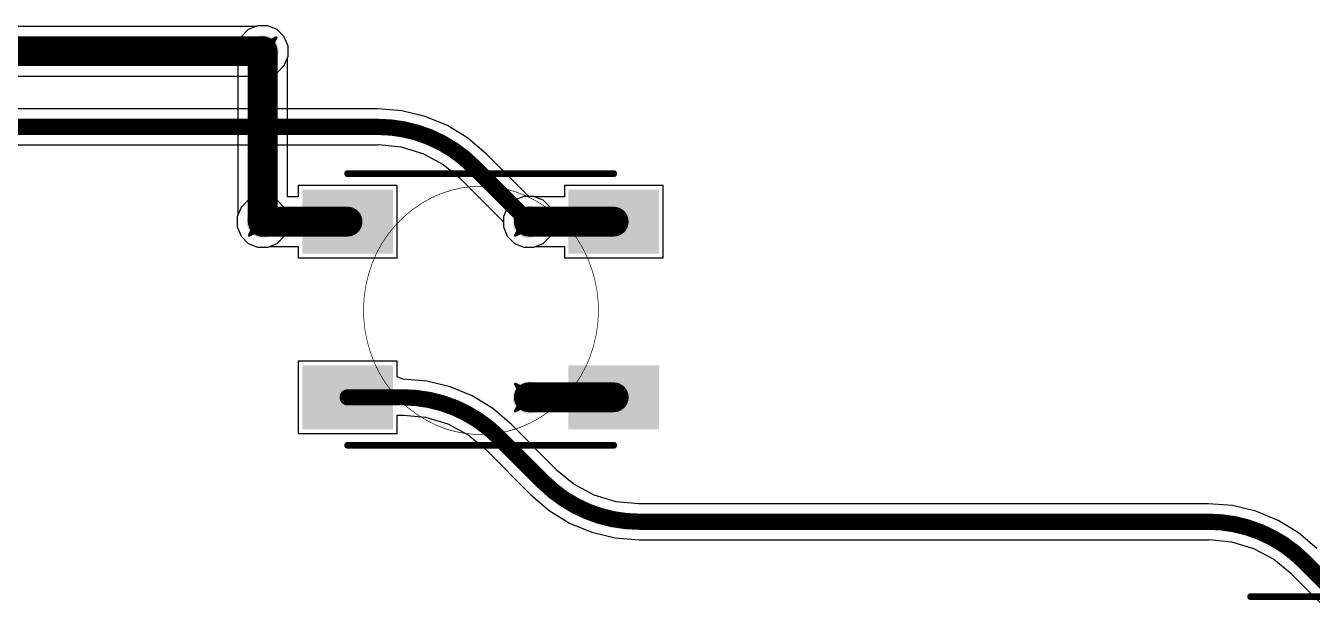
# Model space of a CAD drawing. Header units: inches. Extents: x -11 to 1110, y -7 to 455.
# Drawn here: x 632.5 to 656.67, y 273.28 to 284.14 of the extents above; entities that cross this region are included whole.
import ezdxf

# ---------------------------------------------------------------- set-up
doc = ezdxf.new("R2010")
doc.units = ezdxf.units.IN
for name, color, linetype in [('Bottom Layer', 5, 'Continuous'), ('Drill Drawing', 1, 'Continuous'), ('Mechanical 7', 56, 'Continuous'), ('Top Layer', 1, 'Continuous'), ('Top Overlay', 2, 'Continuous'), ('Top Paste', 8, 'Continuous'), ('Top Solder', 216, 'Continuous'), ('Via Holes', 16, 'Continuous')]:
    doc.layers.add(name, color=color, linetype=linetype)

msp = doc.modelspace()

# ---------------------------------------------------------------- hatches: boundary and pattern name
at = {"layer": 'Bottom Layer'}
h = msp.add_hatch(color=5, dxfattribs=at)
edge = h.paths.add_edge_path()
edge.add_arc((636.955, 283.667), 0.3, 0, 360)
h = msp.add_hatch(color=5, dxfattribs=at)
edge = h.paths.add_edge_path()
edge.add_arc((636.955, 280.461), 0.3, 0, 360)
h = msp.add_hatch(color=5, dxfattribs=at)
edge = h.paths.add_edge_path()
edge.add_arc((641.955, 280.461), 0.3, 0, 360)
h = msp.add_hatch(color=5, dxfattribs=at)
edge = h.paths.add_edge_path()
edge.add_arc((641.955, 277.161), 0.3, 0, 360)
at = {"layer": 'Top Layer'}
h = msp.add_hatch(color=1, dxfattribs=at)
edge = h.paths.add_edge_path()
edge.add_arc((636.955, 283.667), 0.3, 0, 360)
for points in [[(637.801, 280.965), (639.301, 280.965), (639.301, 279.965), (637.801, 279.965)], [(644.301, 279.965), (642.801, 279.965), (642.801, 280.965), (644.301, 280.965)], [(637.801, 277.665), (639.301, 277.665), (639.301, 276.665), (637.801, 276.665)], [(642.801, 277.665), (644.301, 277.665), (644.301, 276.665), (642.801, 276.665)]]:
    msp.add_hatch(color=1, dxfattribs=at).paths.add_polyline_path(points)
h = msp.add_hatch(color=1, dxfattribs=at)
edge = h.paths.add_edge_path()
edge.add_arc((636.955, 280.461), 0.3, 0, 360)
h = msp.add_hatch(color=1, dxfattribs=at)
edge = h.paths.add_edge_path()
edge.add_arc((641.955, 280.461), 0.3, 0, 360)
h = msp.add_hatch(color=1, dxfattribs=at)
edge = h.paths.add_edge_path()
edge.add_arc((641.955, 277.161), 0.3, 0, 360)
at = {"layer": 'Top Paste'}
for points in [[(637.801, 280.965), (639.301, 280.965), (639.301, 279.965), (637.801, 279.965)], [(644.301, 279.965), (642.801, 279.965), (642.801, 280.965), (644.301, 280.965)], [(637.801, 277.665), (639.301, 277.665), (639.301, 276.665), (637.801, 276.665)], [(642.801, 277.665), (644.301, 277.665), (644.301, 276.665), (642.801, 276.665)]]:
    msp.add_hatch(color=8, dxfattribs=at).paths.add_polyline_path(points)
at = {"layer": 'Top Solder'}
for points in [[(637.699, 281.066), (639.402, 281.066), (639.402, 279.863), (637.699, 279.863)], [(644.402, 279.863), (642.699, 279.863), (642.699, 281.066), (644.402, 281.066)], [(637.699, 277.766), (639.402, 277.766), (639.402, 276.563), (637.699, 276.563)], [(642.699, 277.766), (644.402, 277.766), (644.402, 276.563), (642.699, 276.563)]]:
    msp.add_hatch(color=216, dxfattribs=at).paths.add_polyline_path(points)
at = {"layer": 'Via Holes'}
h = msp.add_hatch(color=7, dxfattribs=at)
edge = h.paths.add_edge_path()
edge.add_arc((636.955, 283.667), 0.15, 0, 360)
h = msp.add_hatch(color=7, dxfattribs=at)
edge = h.paths.add_edge_path()
edge.add_arc((636.955, 280.461), 0.15, 0, 360)
h = msp.add_hatch(color=7, dxfattribs=at)
edge = h.paths.add_edge_path()
edge.add_arc((641.955, 280.461), 0.15, 0, 360)
h = msp.add_hatch(color=7, dxfattribs=at)
edge = h.paths.add_edge_path()
edge.add_arc((641.955, 277.161), 0.15, 0, 360)

# ---------------------------------------------------------------- linework, layer by layer
at = {"layer": 'Bottom Layer'}
for p, q in [((636.83, 284.133), (618.864, 284.133)), ((636.86, 284.145), (636.83, 284.133)), ((637.05, 284.145), (636.86, 284.145)), ((637.226, 284.072), (637.05, 284.145)), ((637.36, 283.938), (637.226, 284.072)), ((637.433, 283.762), (637.36, 283.938)), ((637.36, 283.397), (637.433, 283.572)), ((637.433, 283.572), (637.433, 283.762)), ((637.226, 283.262), (637.36, 283.397)), ((618.864, 283.2), (636.834, 283.2)), ((636.834, 283.2), (636.86, 283.189)), ((636.86, 283.189), (637.05, 283.189)), ((637.05, 283.189), (637.226, 283.262)), ((639.12, 282.581), (621.671, 282.581)), ((639.57, 282.548), (639.12, 282.584)), ((639.12, 282.584), (639.12, 282.581)), ((640.009, 282.443), (639.57, 282.548)), ((640.427, 282.27), (640.009, 282.443)), ((640.812, 282.034), (640.427, 282.27)), ((621.671, 281.908), (639.12, 281.908)), ((639.12, 281.908), (639.135, 281.911)), ((639.135, 281.911), (639.55, 281.87)), ((639.55, 281.87), (639.965, 281.744)), ((641.156, 281.741), (640.812, 282.034)), ((639.965, 281.744), (640.346, 281.54)), ((641.154, 281.739), (641.156, 281.741)), ((641.953, 280.939), (641.154, 281.739)), ((640.346, 281.54), (640.669, 281.275)), ((640.669, 281.275), (640.678, 281.263)), ((640.678, 281.263), (641.477, 280.463)), ((636.86, 280.939), (636.685, 280.867)), ((637.05, 280.939), (636.86, 280.939)), ((637.226, 280.867), (637.05, 280.939)), ((642.05, 280.939), (641.953, 280.939)), ((642.226, 280.867), (642.05, 280.939)), ((636.55, 280.732), (636.477, 280.557)), ((636.685, 280.867), (636.55, 280.732)), ((637.36, 280.732), (637.226, 280.867)), ((637.433, 280.557), (637.36, 280.732)), ((642.36, 280.732), (642.226, 280.867)), ((642.433, 280.557), (642.36, 280.732)), ((636.477, 280.557), (636.477, 280.366)), ((637.433, 280.366), (637.433, 280.557)), ((641.477, 280.463), (641.477, 280.366)), ((642.433, 280.366), (642.433, 280.557)), ((636.477, 280.366), (636.55, 280.191)), ((636.55, 280.191), (636.685, 280.056)), ((637.226, 280.056), (637.36, 280.191)), ((637.36, 280.191), (637.433, 280.366)), ((641.477, 280.366), (641.55, 280.191)), ((641.55, 280.191), (641.685, 280.056)), ((642.226, 280.056), (642.36, 280.191)), ((642.36, 280.191), (642.433, 280.366)), ((636.685, 280.056), (636.86, 279.984)), ((636.86, 279.984), (637.05, 279.984)), ((637.05, 279.984), (637.226, 280.056)), ((641.685, 280.056), (641.86, 279.984)), ((641.86, 279.984), (642.05, 279.984)), ((642.05, 279.984), (642.226, 280.056))]:
    msp.add_line(p, q, dxfattribs=at)
for points in [[(618.74, 283.666, 0.559, 0.559, 0), (636.955, 283.666, 0.559, 0.559, 0)], [(621.671, 282.245, 0.305, 0.305, 0), (639.12, 282.245, 0.305, 0.305, 0)], [(639.12, 282.245, 0.305, 0.305, -0.198912), (640.916, 281.501, 0.305, 0.305, 0)], [(640.916, 281.501, 0.305, 0.305, 0), (641.955, 280.461, 0.305, 0.305, 0)]]:
    msp.add_lwpolyline(points, format="xyseb", dxfattribs=at)
for points in [[(636.815, 283.666, 0.279, 0.279, 1), (637.095, 283.666, 0.279, 0.279, 1)], [(639.044, 282.245, 0.152, 0.152, 1), (639.196, 282.245, 0.152, 0.152, 1)], [(639.044, 282.245, 0.152, 0.152, 1), (639.196, 282.245, 0.152, 0.152, 1)], [(640.84, 281.501, 0.152, 0.152, 1), (640.992, 281.501, 0.152, 0.152, 1)], [(640.84, 281.501, 0.152, 0.152, 1), (640.992, 281.501, 0.152, 0.152, 1)], [(641.879, 280.461, 0.152, 0.152, 1), (642.031, 280.461, 0.152, 0.152, 1)]]:
    msp.add_lwpolyline(points, format="xyseb", close=True, dxfattribs=at)
at = {"layer": 'Drill Drawing'}
for points in [[(636.701, 283.921, 0.0508, 0.0508, 0), (636.955, 283.794, 0.0508, 0.0508, 0)], [(636.701, 283.921, 0.0508, 0.0508, 0), (636.828, 283.667, 0.0508, 0.0508, 0)], [(636.955, 283.794, 0.0508, 0.0508, 0), (637.209, 283.921, 0.0508, 0.0508, 0)], [(637.082, 283.667, 0.0508, 0.0508, 0), (637.209, 283.921, 0.0508, 0.0508, 0)], [(636.701, 283.413, 0.0508, 0.0508, 0), (636.828, 283.667, 0.0508, 0.0508, 0)], [(636.701, 283.413, 0.0508, 0.0508, 0), (636.955, 283.54, 0.0508, 0.0508, 0)], [(636.955, 283.54, 0.0508, 0.0508, 0), (637.209, 283.413, 0.0508, 0.0508, 0)], [(637.082, 283.667, 0.0508, 0.0508, 0), (637.209, 283.413, 0.0508, 0.0508, 0)], [(636.701, 280.715, 0.0508, 0.0508, 0), (636.955, 280.588, 0.0508, 0.0508, 0)], [(636.701, 280.715, 0.0508, 0.0508, 0), (636.828, 280.461, 0.0508, 0.0508, 0)], [(636.955, 280.588, 0.0508, 0.0508, 0), (637.209, 280.715, 0.0508, 0.0508, 0)], [(637.082, 280.461, 0.0508, 0.0508, 0), (637.209, 280.715, 0.0508, 0.0508, 0)], [(641.701, 280.715, 0.0508, 0.0508, 0), (641.955, 280.588, 0.0508, 0.0508, 0)], [(641.701, 280.715, 0.0508, 0.0508, 0), (641.828, 280.461, 0.0508, 0.0508, 0)], [(641.955, 280.588, 0.0508, 0.0508, 0), (642.209, 280.715, 0.0508, 0.0508, 0)], [(642.082, 280.461, 0.0508, 0.0508, 0), (642.209, 280.715, 0.0508, 0.0508, 0)], [(636.701, 280.207, 0.0508, 0.0508, 0), (636.828, 280.461, 0.0508, 0.0508, 0)], [(637.082, 280.461, 0.0508, 0.0508, 0), (637.209, 280.207, 0.0508, 0.0508, 0)], [(641.701, 280.207, 0.0508, 0.0508, 0), (641.828, 280.461, 0.0508, 0.0508, 0)], [(642.082, 280.461, 0.0508, 0.0508, 0), (642.209, 280.207, 0.0508, 0.0508, 0)], [(636.701, 280.207, 0.0508, 0.0508, 0), (636.955, 280.334, 0.0508, 0.0508, 0)], [(636.955, 280.334, 0.0508, 0.0508, 0), (637.209, 280.207, 0.0508, 0.0508, 0)], [(641.701, 280.207, 0.0508, 0.0508, 0), (641.955, 280.334, 0.0508, 0.0508, 0)], [(641.955, 280.334, 0.0508, 0.0508, 0), (642.209, 280.207, 0.0508, 0.0508, 0)], [(641.701, 277.415, 0.0508, 0.0508, 0), (641.955, 277.288, 0.0508, 0.0508, 0)], [(641.701, 277.415, 0.0508, 0.0508, 0), (641.828, 277.161, 0.0508, 0.0508, 0)], [(641.955, 277.288, 0.0508, 0.0508, 0), (642.209, 277.415, 0.0508, 0.0508, 0)], [(642.082, 277.161, 0.0508, 0.0508, 0), (642.209, 277.415, 0.0508, 0.0508, 0)], [(641.701, 276.907, 0.0508, 0.0508, 0), (641.828, 277.161, 0.0508, 0.0508, 0)], [(641.701, 276.907, 0.0508, 0.0508, 0), (641.955, 277.034, 0.0508, 0.0508, 0)], [(641.955, 277.034, 0.0508, 0.0508, 0), (642.209, 276.907, 0.0508, 0.0508, 0)], [(642.082, 277.161, 0.0508, 0.0508, 0), (642.209, 276.907, 0.0508, 0.0508, 0)]]:
    msp.add_lwpolyline(points, format="xyseb", dxfattribs=at)
for points in [[(636.688, 283.921, 0.0254, 0.0254, 1), (636.714, 283.921, 0.0254, 0.0254, 1)], [(636.688, 283.921, 0.0254, 0.0254, 1), (636.714, 283.921, 0.0254, 0.0254, 1)], [(636.942, 283.794, 0.0254, 0.0254, 1), (636.968, 283.794, 0.0254, 0.0254, 1)], [(636.942, 283.794, 0.0254, 0.0254, 1), (636.968, 283.794, 0.0254, 0.0254, 1)], [(637.196, 283.921, 0.0254, 0.0254, 1), (637.222, 283.921, 0.0254, 0.0254, 1)], [(637.196, 283.921, 0.0254, 0.0254, 1), (637.222, 283.921, 0.0254, 0.0254, 1)], [(636.815, 283.667, 0.0254, 0.0254, 1), (636.841, 283.667, 0.0254, 0.0254, 1)], [(636.815, 283.667, 0.0254, 0.0254, 1), (636.841, 283.667, 0.0254, 0.0254, 1)], [(636.942, 283.54, 0.0254, 0.0254, 1), (636.968, 283.54, 0.0254, 0.0254, 1)], [(636.942, 283.54, 0.0254, 0.0254, 1), (636.968, 283.54, 0.0254, 0.0254, 1)], [(637.069, 283.667, 0.0254, 0.0254, 1), (637.095, 283.667, 0.0254, 0.0254, 1)], [(637.069, 283.667, 0.0254, 0.0254, 1), (637.095, 283.667, 0.0254, 0.0254, 1)], [(636.688, 283.413, 0.0254, 0.0254, 1), (636.714, 283.413, 0.0254, 0.0254, 1)], [(636.688, 283.413, 0.0254, 0.0254, 1), (636.714, 283.413, 0.0254, 0.0254, 1)], [(637.196, 283.413, 0.0254, 0.0254, 1), (637.222, 283.413, 0.0254, 0.0254, 1)], [(637.196, 283.413, 0.0254, 0.0254, 1), (637.222, 283.413, 0.0254, 0.0254, 1)], [(636.688, 280.715, 0.0254, 0.0254, 1), (636.714, 280.715, 0.0254, 0.0254, 1)], [(636.688, 280.715, 0.0254, 0.0254, 1), (636.714, 280.715, 0.0254, 0.0254, 1)], [(637.196, 280.715, 0.0254, 0.0254, 1), (637.222, 280.715, 0.0254, 0.0254, 1)], [(637.196, 280.715, 0.0254, 0.0254, 1), (637.222, 280.715, 0.0254, 0.0254, 1)], [(641.688, 280.715, 0.0254, 0.0254, 1), (641.714, 280.715, 0.0254, 0.0254, 1)], [(641.688, 280.715, 0.0254, 0.0254, 1), (641.714, 280.715, 0.0254, 0.0254, 1)], [(642.196, 280.715, 0.0254, 0.0254, 1), (642.222, 280.715, 0.0254, 0.0254, 1)], [(642.196, 280.715, 0.0254, 0.0254, 1), (642.222, 280.715, 0.0254, 0.0254, 1)], [(636.815, 280.461, 0.0254, 0.0254, 1), (636.841, 280.461, 0.0254, 0.0254, 1)], [(636.815, 280.461, 0.0254, 0.0254, 1), (636.841, 280.461, 0.0254, 0.0254, 1)], [(636.942, 280.588, 0.0254, 0.0254, 1), (636.968, 280.588, 0.0254, 0.0254, 1)], [(636.942, 280.588, 0.0254, 0.0254, 1), (636.968, 280.588, 0.0254, 0.0254, 1)], [(637.069, 280.461, 0.0254, 0.0254, 1), (637.095, 280.461, 0.0254, 0.0254, 1)], [(637.069, 280.461, 0.0254, 0.0254, 1), (637.095, 280.461, 0.0254, 0.0254, 1)], [(641.815, 280.461, 0.0254, 0.0254, 1), (641.841, 280.461, 0.0254, 0.0254, 1)], [(641.815, 280.461, 0.0254, 0.0254, 1), (641.841, 280.461, 0.0254, 0.0254, 1)], [(641.942, 280.588, 0.0254, 0.0254, 1), (641.968, 280.588, 0.0254, 0.0254, 1)], [(641.942, 280.588, 0.0254, 0.0254, 1), (641.968, 280.588, 0.0254, 0.0254, 1)], [(642.069, 280.461, 0.0254, 0.0254, 1), (642.095, 280.461, 0.0254, 0.0254, 1)], [(642.069, 280.461, 0.0254, 0.0254, 1), (642.095, 280.461, 0.0254, 0.0254, 1)], [(636.688, 280.207, 0.0254, 0.0254, 1), (636.714, 280.207, 0.0254, 0.0254, 1)], [(636.688, 280.207, 0.0254, 0.0254, 1), (636.714, 280.207, 0.0254, 0.0254, 1)], [(636.942, 280.334, 0.0254, 0.0254, 1), (636.968, 280.334, 0.0254, 0.0254, 1)], [(636.942, 280.334, 0.0254, 0.0254, 1), (636.968, 280.334, 0.0254, 0.0254, 1)], [(637.196, 280.207, 0.0254, 0.0254, 1), (637.222, 280.207, 0.0254, 0.0254, 1)], [(637.196, 280.207, 0.0254, 0.0254, 1), (637.222, 280.207, 0.0254, 0.0254, 1)], [(641.688, 280.207, 0.0254, 0.0254, 1), (641.714, 280.207, 0.0254, 0.0254, 1)], [(641.688, 280.207, 0.0254, 0.0254, 1), (641.714, 280.207, 0.0254, 0.0254, 1)], [(641.942, 280.334, 0.0254, 0.0254, 1), (641.968, 280.334, 0.0254, 0.0254, 1)], [(641.942, 280.334, 0.0254, 0.0254, 1), (641.968, 280.334, 0.0254, 0.0254, 1)], [(642.196, 280.207, 0.0254, 0.0254, 1), (642.222, 280.207, 0.0254, 0.0254, 1)], [(642.196, 280.207, 0.0254, 0.0254, 1), (642.222, 280.207, 0.0254, 0.0254, 1)], [(641.688, 277.415, 0.0254, 0.0254, 1), (641.714, 277.415, 0.0254, 0.0254, 1)], [(641.688, 277.415, 0.0254, 0.0254, 1), (641.714, 277.415, 0.0254, 0.0254, 1)], [(641.942, 277.288, 0.0254, 0.0254, 1), (641.968, 277.288, 0.0254, 0.0254, 1)], [(641.942, 277.288, 0.0254, 0.0254, 1), (641.968, 277.288, 0.0254, 0.0254, 1)], [(642.196, 277.415, 0.0254, 0.0254, 1), (642.222, 277.415, 0.0254, 0.0254, 1)], [(642.196, 277.415, 0.0254, 0.0254, 1), (642.222, 277.415, 0.0254, 0.0254, 1)], [(641.815, 277.161, 0.0254, 0.0254, 1), (641.841, 277.161, 0.0254, 0.0254, 1)], [(641.815, 277.161, 0.0254, 0.0254, 1), (641.841, 277.161, 0.0254, 0.0254, 1)], [(641.942, 277.034, 0.0254, 0.0254, 1), (641.968, 277.034, 0.0254, 0.0254, 1)], [(641.942, 277.034, 0.0254, 0.0254, 1), (641.968, 277.034, 0.0254, 0.0254, 1)], [(642.069, 277.161, 0.0254, 0.0254, 1), (642.095, 277.161, 0.0254, 0.0254, 1)], [(642.069, 277.161, 0.0254, 0.0254, 1), (642.095, 277.161, 0.0254, 0.0254, 1)], [(641.688, 276.907, 0.0254, 0.0254, 1), (641.714, 276.907, 0.0254, 0.0254, 1)], [(641.688, 276.907, 0.0254, 0.0254, 1), (641.714, 276.907, 0.0254, 0.0254, 1)], [(642.196, 276.907, 0.0254, 0.0254, 1), (642.222, 276.907, 0.0254, 0.0254, 1)], [(642.196, 276.907, 0.0254, 0.0254, 1), (642.222, 276.907, 0.0254, 0.0254, 1)]]:
    msp.add_lwpolyline(points, format="xyseb", close=True, dxfattribs=at)
at = {"layer": 'Mechanical 7'}
for points in [[(640.318, 280.996, 0.0127, 0.0127, -0.169583), (641.688, 281.032, 0.0127, 0.0127, 0)], [(638.942, 279.467, 0.0127, 0.0127, -0.238726), (640.318, 280.996, 0.0127, 0.0127, 0)], [(641.688, 281.032, 0.0127, 0.0127, -0.240183), (643.136, 279.579, 0.0127, 0.0127, 0)], [(638.977, 278.017, 0.0127, 0.0127, -0.151065), (638.942, 279.467, 0.0127, 0.0127, 0)], [(643.136, 279.579, 0.0127, 0.0127, -0.1512), (643.171, 278.13, 0.0127, 0.0127, 0)], [(640.425, 276.562, 0.0127, 0.0127, -0.240039), (638.977, 278.017, 0.0127, 0.0127, 0)], [(643.171, 278.13, 0.0127, 0.0127, -0.227849), (641.879, 276.635, 0.0127, 0.0127, 0)], [(641.056, 276.467, 0.0127, 0.0127, -0.07665), (640.425, 276.562, 0.0127, 0.0127, 0)], [(641.879, 276.635, 0.0127, 0.0127, -0.100737), (641.056, 276.467, 0.0127, 0.0127, 0)]]:
    msp.add_lwpolyline(points, format="xyseb", dxfattribs=at)
for points in [[(640.315, 280.996, 0.00635, 0.00635, 1), (640.321, 280.996, 0.00635, 0.00635, 1)], [(640.315, 280.996, 0.00635, 0.00635, 1), (640.321, 280.996, 0.00635, 0.00635, 1)], [(641.685, 281.032, 0.00635, 0.00635, 1), (641.691, 281.032, 0.00635, 0.00635, 1)], [(641.685, 281.032, 0.00635, 0.00635, 1), (641.691, 281.032, 0.00635, 0.00635, 1)], [(638.939, 279.467, 0.00635, 0.00635, 1), (638.945, 279.467, 0.00635, 0.00635, 1)], [(638.939, 279.467, 0.00635, 0.00635, 1), (638.945, 279.467, 0.00635, 0.00635, 1)], [(643.133, 279.579, 0.00635, 0.00635, 1), (643.139, 279.579, 0.00635, 0.00635, 1)], [(643.133, 279.579, 0.00635, 0.00635, 1), (643.139, 279.579, 0.00635, 0.00635, 1)], [(638.973, 278.017, 0.00635, 0.00635, 1), (638.98, 278.017, 0.00635, 0.00635, 1)], [(638.973, 278.017, 0.00635, 0.00635, 1), (638.98, 278.017, 0.00635, 0.00635, 1)], [(643.168, 278.13, 0.00635, 0.00635, 1), (643.174, 278.13, 0.00635, 0.00635, 1)], [(643.168, 278.13, 0.00635, 0.00635, 1), (643.174, 278.13, 0.00635, 0.00635, 1)], [(640.422, 276.562, 0.00635, 0.00635, 1), (640.428, 276.562, 0.00635, 0.00635, 1)], [(640.422, 276.562, 0.00635, 0.00635, 1), (640.428, 276.562, 0.00635, 0.00635, 1)], [(641.876, 276.635, 0.00635, 0.00635, 1), (641.882, 276.635, 0.00635, 0.00635, 1)], [(641.876, 276.635, 0.00635, 0.00635, 1), (641.882, 276.635, 0.00635, 0.00635, 1)], [(641.053, 276.467, 0.00635, 0.00635, 1), (641.06, 276.467, 0.00635, 0.00635, 1)], [(641.053, 276.467, 0.00635, 0.00635, 1), (641.06, 276.467, 0.00635, 0.00635, 1)]]:
    msp.add_lwpolyline(points, format="xyseb", close=True, dxfattribs=at)
at = {"layer": 'Top Layer'}
for p, q in [((636.685, 284.072), (636.55, 283.938)), ((636.86, 284.145), (636.685, 284.072)), ((637.05, 284.145), (636.86, 284.145)), ((637.226, 284.072), (637.05, 284.145)), ((637.36, 283.938), (637.226, 284.072)), ((636.55, 283.938), (636.477, 283.762)), ((637.433, 283.762), (637.36, 283.938)), ((636.477, 283.762), (636.477, 283.572)), ((636.477, 283.572), (636.489, 283.544)), ((636.489, 283.544), (636.489, 280.585)), ((637.421, 283.544), (637.433, 283.572)), ((637.421, 280.931), (637.421, 283.544)), ((637.433, 283.572), (637.433, 283.762)), ((639.479, 281.143), (637.623, 281.143)), ((637.623, 281.143), (637.623, 280.931)), ((639.479, 279.787), (639.479, 281.143)), ((644.479, 281.143), (642.623, 281.143)), ((642.623, 281.143), (642.623, 280.931)), ((644.479, 279.787), (644.479, 281.143)), ((637.623, 280.931), (637.421, 280.931)), ((641.86, 280.939), (641.685, 280.867)), ((642.05, 280.939), (641.86, 280.939)), ((642.07, 280.931), (642.05, 280.939)), ((642.623, 280.931), (642.07, 280.931)), ((641.55, 280.732), (641.477, 280.557)), ((641.685, 280.867), (641.55, 280.732)), ((636.489, 280.585), (636.477, 280.557)), ((636.477, 280.557), (636.477, 280.366)), ((641.477, 280.557), (641.477, 280.366)), ((636.477, 280.366), (636.55, 280.191)), ((636.55, 280.191), (636.685, 280.056)), ((641.477, 280.366), (641.55, 280.191)), ((641.55, 280.191), (641.685, 280.056)), ((636.685, 280.056), (636.86, 279.984)), ((636.86, 279.984), (637.05, 279.984)), ((637.05, 279.984), (637.087, 279.999)), ((637.087, 279.999), (637.623, 279.999)), ((637.623, 279.999), (637.623, 279.787)), ((641.685, 280.056), (641.86, 279.984)), ((641.86, 279.984), (642.05, 279.984)), ((642.05, 279.984), (642.087, 279.999)), ((642.087, 279.999), (642.623, 279.999)), ((642.623, 279.999), (642.623, 279.787)), ((637.623, 279.787), (639.479, 279.787)), ((642.623, 279.787), (644.479, 279.787)), ((639.479, 277.843), (637.623, 277.843)), ((637.623, 277.843), (637.623, 276.487)), ((639.479, 277.55), (639.479, 277.843)), ((639.587, 277.504), (639.479, 277.55)), ((640.037, 277.468), (639.587, 277.504)), ((639.587, 277.504), (639.587, 277.504)), ((640.476, 277.363), (640.037, 277.468)), ((640.894, 277.19), (640.476, 277.363)), ((641.279, 276.954), (640.894, 277.19)), ((639.479, 276.487), (639.479, 276.828)), ((639.479, 276.828), (639.587, 276.828)), ((639.587, 276.828), (639.601, 276.831)), ((639.601, 276.831), (640.017, 276.79)), ((640.017, 276.79), (640.431, 276.665)), ((641.622, 276.661), (641.279, 276.954)), ((640.431, 276.665), (640.813, 276.461)), ((641.621, 276.659), (641.622, 276.661)), ((642.47, 275.81), (641.621, 276.659)), ((637.623, 276.487), (639.479, 276.487)), ((640.813, 276.461), (641.136, 276.195)), ((641.136, 276.195), (641.145, 276.183)), ((641.145, 276.183), (641.994, 275.334)), ((642.478, 275.797), (642.47, 275.81)), ((642.801, 275.532), (642.478, 275.797)), ((641.994, 275.334), (641.992, 275.332)), ((641.992, 275.332), (642.335, 275.039)), ((643.183, 275.328), (642.801, 275.532)), ((643.597, 275.203), (643.183, 275.328)), ((644.013, 275.162), (643.597, 275.203)), ((644.028, 275.165), (644.013, 275.162)), ((654.725, 275.165), (644.028, 275.165)), ((655.175, 275.132), (654.725, 275.167)), ((654.725, 275.167), (654.725, 275.165)), ((655.615, 275.026), (655.175, 275.132)), ((642.335, 275.039), (642.721, 274.803)), ((656.032, 274.853), (655.615, 275.026)), ((656.417, 274.617), (656.032, 274.853)), ((642.721, 274.803), (643.138, 274.63)), ((643.138, 274.63), (643.577, 274.524)), ((656.761, 274.324), (656.417, 274.617)), ((643.577, 274.524), (644.028, 274.489)), ((644.028, 274.489), (644.028, 274.491)), ((644.028, 274.491), (654.725, 274.491)), ((654.725, 274.491), (654.74, 274.494)), ((654.74, 274.494), (655.156, 274.453)), ((655.156, 274.453), (655.57, 274.328)), ((655.57, 274.328), (655.952, 274.124)), ((655.952, 274.124), (656.275, 273.859)), ((656.275, 273.859), (656.283, 273.846)), ((656.283, 273.846), (657.495, 272.634))]:
    msp.add_line(p, q, dxfattribs=at)
for points in [[(636.955, 280.461, 0.559, 0.559, 0), (636.955, 283.667, 0.559, 0.559, 0)], [(636.955, 280.465, 0.559, 0.559, 0), (638.551, 280.465, 0.559, 0.559, 0)], [(641.955, 280.465, 0.559, 0.559, 0), (643.551, 280.465, 0.559, 0.559, 0)], [(638.551, 277.165, 0.305, 0.305, 0), (639.587, 277.165, 0.305, 0.305, 0)], [(639.587, 277.165, 0.305, 0.305, -0.198912), (641.383, 276.421, 0.305, 0.305, 0)], [(641.955, 277.165, 0.559, 0.559, 0), (643.551, 277.165, 0.559, 0.559, 0)], [(641.383, 276.421, 0.305, 0.305, 0), (642.232, 275.572, 0.305, 0.305, 0)], [(644.028, 274.828, 0.305, 0.305, -0.198912), (642.232, 275.572, 0.305, 0.305, 0)], [(644.028, 274.828, 0.305, 0.305, 0), (654.725, 274.828, 0.305, 0.305, 0)], [(654.725, 274.828, 0.305, 0.305, -0.198912), (656.521, 274.084, 0.305, 0.305, 0)], [(656.521, 274.084, 0.305, 0.305, 0), (657.733, 272.872, 0.305, 0.305, 0)]]:
    msp.add_lwpolyline(points, format="xyseb", dxfattribs=at)
for points in [[(636.815, 283.667, 0.279, 0.279, 1), (637.095, 283.667, 0.279, 0.279, 1)], [(636.815, 280.465, 0.279, 0.279, 1), (637.095, 280.465, 0.279, 0.279, 1)], [(636.815, 280.461, 0.279, 0.279, 1), (637.095, 280.461, 0.279, 0.279, 1)], [(638.411, 280.465, 0.279, 0.279, 1), (638.691, 280.465, 0.279, 0.279, 1)], [(641.815, 280.465, 0.279, 0.279, 1), (642.095, 280.465, 0.279, 0.279, 1)], [(643.411, 280.465, 0.279, 0.279, 1), (643.691, 280.465, 0.279, 0.279, 1)], [(638.475, 277.165, 0.152, 0.152, 1), (638.627, 277.165, 0.152, 0.152, 1)], [(639.51, 277.165, 0.152, 0.152, 1), (639.663, 277.165, 0.152, 0.152, 1)], [(639.51, 277.165, 0.152, 0.152, 1), (639.663, 277.165, 0.152, 0.152, 1)], [(641.815, 277.165, 0.279, 0.279, 1), (642.095, 277.165, 0.279, 0.279, 1)], [(643.411, 277.165, 0.279, 0.279, 1), (643.691, 277.165, 0.279, 0.279, 1)], [(641.306, 276.421, 0.152, 0.152, 1), (641.459, 276.421, 0.152, 0.152, 1)], [(641.306, 276.421, 0.152, 0.152, 1), (641.459, 276.421, 0.152, 0.152, 1)], [(642.155, 275.572, 0.152, 0.152, 1), (642.308, 275.572, 0.152, 0.152, 1)], [(642.155, 275.572, 0.152, 0.152, 1), (642.308, 275.572, 0.152, 0.152, 1)], [(643.952, 274.828, 0.152, 0.152, 1), (644.104, 274.828, 0.152, 0.152, 1)], [(643.952, 274.828, 0.152, 0.152, 1), (644.104, 274.828, 0.152, 0.152, 1)], [(654.649, 274.828, 0.152, 0.152, 1), (654.801, 274.828, 0.152, 0.152, 1)], [(654.649, 274.828, 0.152, 0.152, 1), (654.801, 274.828, 0.152, 0.152, 1)], [(656.445, 274.084, 0.152, 0.152, 1), (656.597, 274.084, 0.152, 0.152, 1)], [(656.445, 274.084, 0.152, 0.152, 1), (656.597, 274.084, 0.152, 0.152, 1)]]:
    msp.add_lwpolyline(points, format="xyseb", close=True, dxfattribs=at)
at = {"layer": 'Top Overlay'}
for points in [[(638.551, 281.366, 0.127, 0.127, 0), (643.551, 281.366, 0.127, 0.127, 0)], [(637.495, 280.618, 0.254, 0.254, 0), (637.622, 280.491, 0.254, 0.254, 0)], [(637.495, 280.364, 0.254, 0.254, 0), (637.495, 280.618, 0.254, 0.254, 0)], [(637.495, 280.364, 0.254, 0.254, 0), (637.622, 280.491, 0.254, 0.254, 0)], [(638.551, 276.264, 0.127, 0.127, 0), (643.551, 276.264, 0.127, 0.127, 0)], [(655.515, 273.421, 0.127, 0.127, 0), (660.515, 273.421, 0.127, 0.127, 0)]]:
    msp.add_lwpolyline(points, format="xyseb", dxfattribs=at)
for points in [[(638.519, 281.366, 0.0635, 0.0635, 1), (638.583, 281.366, 0.0635, 0.0635, 1)], [(643.519, 281.366, 0.0635, 0.0635, 1), (643.583, 281.366, 0.0635, 0.0635, 1)], [(637.431, 280.618, 0.127, 0.127, 1), (637.558, 280.618, 0.127, 0.127, 1)], [(637.431, 280.618, 0.127, 0.127, 1), (637.558, 280.618, 0.127, 0.127, 1)], [(637.431, 280.364, 0.127, 0.127, 1), (637.558, 280.364, 0.127, 0.127, 1)], [(637.431, 280.364, 0.127, 0.127, 1), (637.558, 280.364, 0.127, 0.127, 1)], [(637.558, 280.491, 0.127, 0.127, 1), (637.685, 280.491, 0.127, 0.127, 1)], [(637.558, 280.491, 0.127, 0.127, 1), (637.685, 280.491, 0.127, 0.127, 1)], [(638.519, 276.264, 0.0635, 0.0635, 1), (638.583, 276.264, 0.0635, 0.0635, 1)], [(643.519, 276.264, 0.0635, 0.0635, 1), (643.583, 276.264, 0.0635, 0.0635, 1)], [(655.484, 273.421, 0.0635, 0.0635, 1), (655.547, 273.421, 0.0635, 0.0635, 1)]]:
    msp.add_lwpolyline(points, format="xyseb", close=True, dxfattribs=at)

doc.saveas('drawing.dxf')
